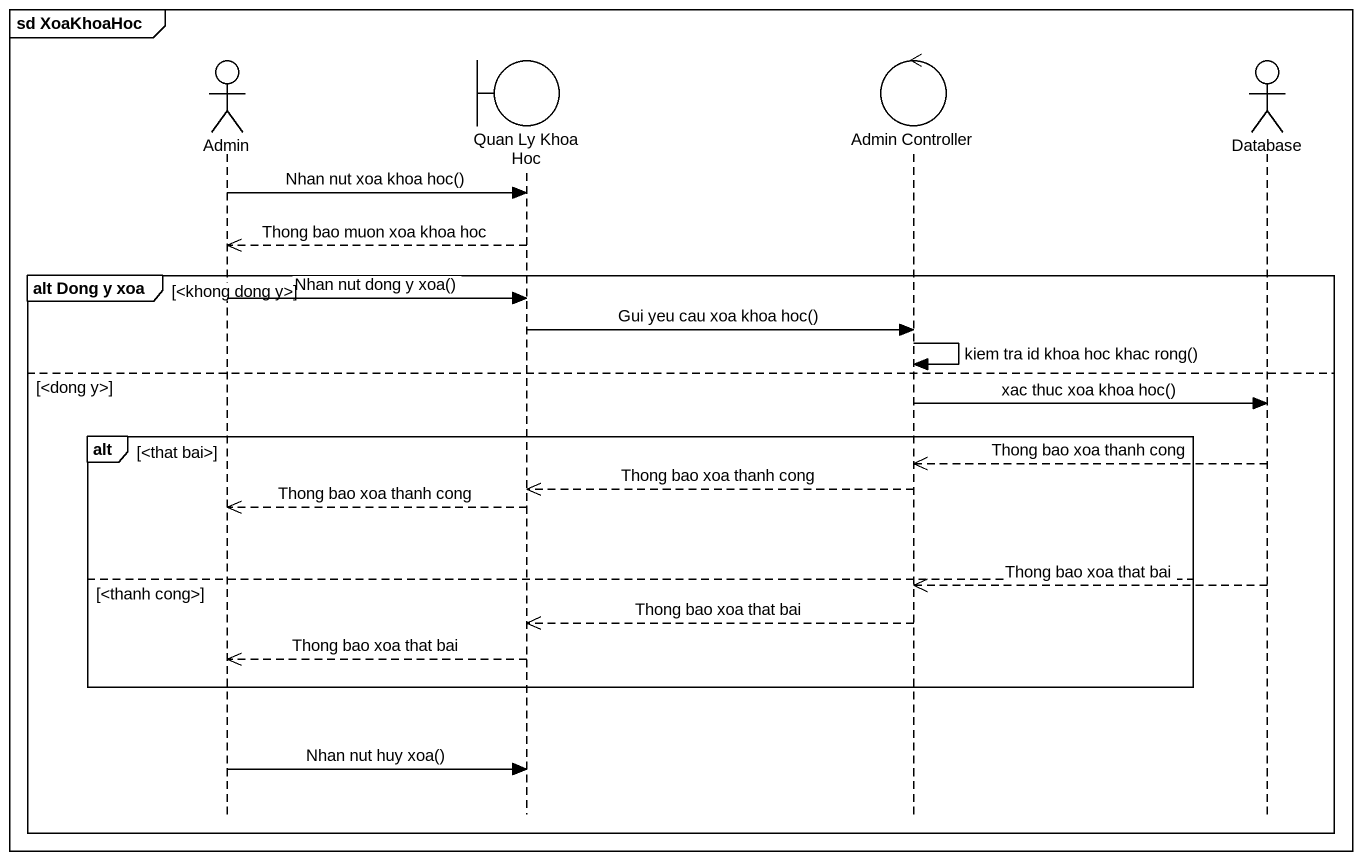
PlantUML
@startuml
mainframe sd XoaKhoaHoc
hide footbox
actor Admin
boundary "Quan Ly Khoa Hoc" as Quan_Ly_Khoa_Hoc
control "Admin Controller" as Admin_Controller
actor "Database" as Database_

Admin -> Quan_Ly_Khoa_Hoc : Nhan nut xoa khoa hoc()
Quan_Ly_Khoa_Hoc -->> Admin : Thong bao muon xoa khoa hoc
group alt Dong y xoa [<khong dong y>]
  Admin -> Quan_Ly_Khoa_Hoc : Nhan nut dong y xoa()
  Quan_Ly_Khoa_Hoc -> Admin_Controller : Gui yeu cau xoa khoa hoc()
  Admin_Controller -> Admin_Controller : kiem tra id khoa hoc khac rong()
else <dong y>
  Admin_Controller -> Database_ : xac thuc xoa khoa hoc()
  alt <that bai>
    Database_ -->> Admin_Controller : Thong bao xoa thanh cong
    Admin_Controller -->> Quan_Ly_Khoa_Hoc : Thong bao xoa thanh cong
    Quan_Ly_Khoa_Hoc -->> Admin : Thong bao xoa thanh cong
  else <thanh cong>
    Database_ -->> Admin_Controller : Thong bao xoa that bai
    Admin_Controller -->> Quan_Ly_Khoa_Hoc : Thong bao xoa that bai
    Quan_Ly_Khoa_Hoc -->> Admin : Thong bao xoa that bai
  end
  Admin -> Quan_Ly_Khoa_Hoc : Nhan nut huy xoa()
end
@enduml
